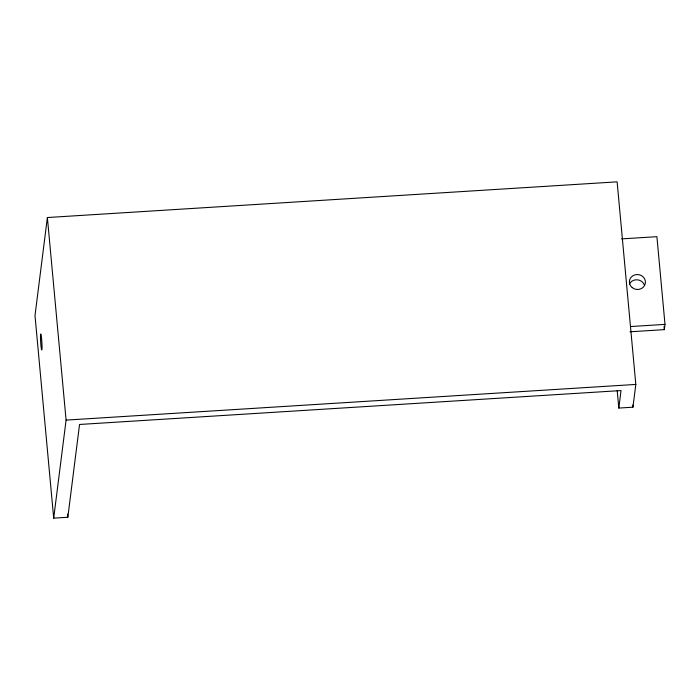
<?xml version="1.0" encoding="UTF-8"?>
<svg xmlns="http://www.w3.org/2000/svg" width="700" height="700" viewBox="0 0 700 700"><rect width="100%" height="100%" fill="white"/><g stroke="black" fill="none" stroke-linecap="round" stroke-linejoin="round"><path stroke-width="1.05" d="M47.381 217.534L35 315.569L53.699 518.149L67.83 517.265L79.546 424.471L621.031 390.565L618.817 408.074L632.94 407.19L635.819 384.431L617.12 181.851L47.381 217.534L66.089 420.105L53.699 518.149M629.974 331.791L664.335 329.639L665 324.389L656.906 236.679L621.591 238.892M630.753 326.533L665 324.389M66.089 420.105L635.819 384.431M664.038 326.392L664.335 329.639M632.747 405.02L632.94 407.19M617.216 390.731L618.817 408.074M67.524 513.992L67.83 517.265M629.466 283.964A8.041 7.464 7.2 0 1 637.105 279.799A8.041 7.464 7.2 0 1 644.298 284.848M632.231 287.63A8.041 7.464 7.2 0 0 645.321 283.447A8.041 7.464 7.2 0 0 634.673 274.934A8.041 7.464 7.2 0 0 632.231 287.63M40.477 336.945A8.041 0.604 86.4 0 0 41.667 349.86A8.041 0.604 86.4 0 0 41.633 338.94A8.041 0.604 86.4 0 0 40.477 336.945"/></g></svg>
